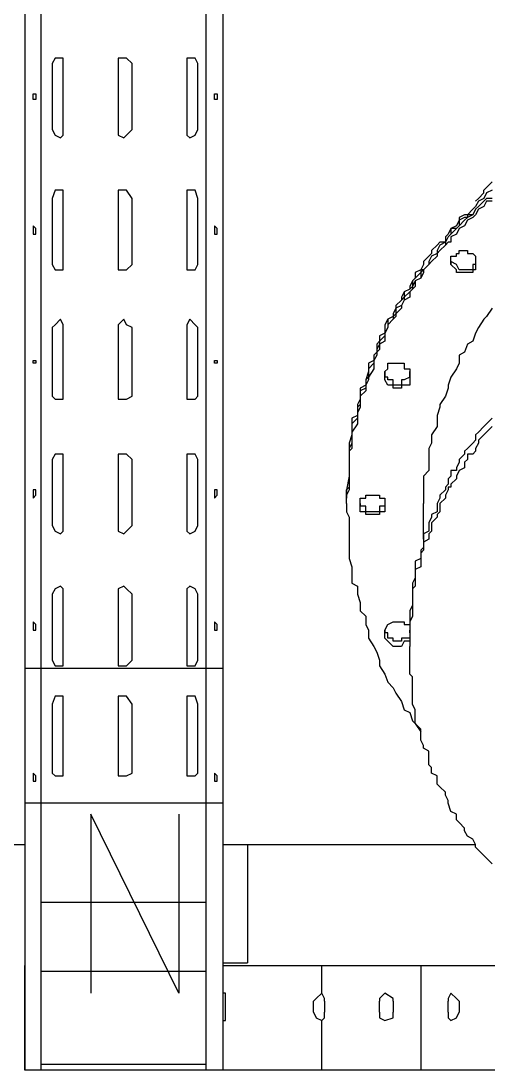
# Model space of a CAD drawing. Header units: millimetres. Extents: x 37084 to 180780, y -153145 to -16322.
# Drawn here: x 75122 to 75475, y -116957 to -116164 of the extents above; entities that cross this region are included whole.
import ezdxf

# ---------------------------------------------------------------- set-up
doc = ezdxf.new("R2010")
doc.units = ezdxf.units.MM
doc.header["$MEASUREMENT"] = 0
doc.linetypes.add('CONTINU', pattern=[0])
doc.layers.add('00', color=5, linetype='Continuous', lineweight=9)

# ---------------------------------------------------------------- blocks, each defined once
blk = doc.blocks.new('MBA')
at = {"color": 0, "linetype": 'ByBlock', "lineweight": 25}
for points in [[(1957623.52, 284931.02), (1957623.52, 285952.38)], [(1957636, 285948.22), (1957636, 284931.02)], [(1957486.23, 285842.13), (1957486.23, 284931.02), (1957486.23, 285010.06)], [(1957498.71, 284931.02), (1957498.71, 285846.29)], [(1957827.38, 285588.35), (1957829.46, 285590.43), (1957833.62, 285594.59), (1957833.62, 285596.67), (1957835.7, 285598.75), (1957839.86, 285602.91)], [(1957515.35, 285692.36), (1957515.35, 285696.52), (1957513.27, 285696.52), (1957509.11, 285696.52), (1957507.03, 285692.36)], [(1957507.03, 285692.36), (1957507.03, 285642.43)], [(1957515.35, 285642.43), (1957515.35, 285692.36)], [(1957567.36, 285692.36), (1957563.2, 285696.52), (1957561.12, 285696.52), (1957556.95, 285696.52), (1957556.95, 285692.36)], [(1957556.95, 285692.36), (1957556.95, 285642.43)], [(1957567.36, 285642.43), (1957567.36, 285692.36)], [(1957617.28, 285692.36), (1957615.2, 285696.52), (1957611.04, 285696.52), (1957608.96, 285696.52), (1957608.96, 285692.36)], [(1957608.96, 285692.36), (1957608.96, 285642.43)], [(1957617.28, 285642.43), (1957617.28, 285692.36)], [(1957494.55, 285669.47), (1957494.55, 285665.31), (1957492.47, 285665.31), (1957492.47, 285669.47), (1957494.55, 285669.47)], [(1957631.84, 285669.47), (1957631.84, 285665.31), (1957629.76, 285665.31), (1957629.76, 285669.47), (1957631.84, 285669.47)], [(1957839.86, 285590.43), (1957835.7, 285590.43), (1957833.62, 285588.35), (1957829.46, 285584.19), (1957827.38, 285582.11), (1957825.3, 285577.95), (1957821.14, 285575.87), (1957819.05, 285575.87), (1957814.89, 285573.79), (1957814.89, 285569.63), (1957812.81, 285567.55), (1957808.65, 285563.39), (1957806.57, 285561.31), (1957804.49, 285557.15), (1957804.49, 285555.07), (1957800.33, 285550.91), (1957798.25, 285548.82), (1957794.09, 285546.74), (1957792.01, 285542.58), (1957792.01, 285540.5), (1957787.85, 285536.34), (1957785.77, 285534.26), (1957785.77, 285530.1), (1957781.61, 285528.02), (1957779.53, 285523.86), (1957779.53, 285521.78), (1957777.45, 285519.7), (1957773.29, 285515.54), (1957773.29, 285513.46), (1957771.21, 285509.3), (1957767.05, 285507.22), (1957767.05, 285503.06), (1957764.97, 285500.98), (1957764.97, 285498.9), (1957760.81, 285494.74), (1957760.81, 285492.66), (1957758.73, 285488.5), (1957758.73, 285482.26), (1957754.57, 285480.18), (1957754.57, 285476.02), (1957752.49, 285473.94), (1957752.49, 285471.86), (1957750.41, 285467.7), (1957750.41, 285465.62), (1957746.25, 285461.46), (1957746.25, 285455.22), (1957746.25, 285453.14), (1957744.17, 285448.98), (1957744.17, 285446.9), (1957740.01, 285444.82), (1957740.01, 285440.66), (1957740.01, 285434.42), (1957737.93, 285432.34), (1957737.93, 285428.18), (1957737.93, 285426.1), (1957737.93, 285424.02), (1957733.77, 285419.86), (1957733.77, 285413.61), (1957733.77, 285411.53), (1957733.77, 285407.37), (1957733.77, 285405.29), (1957731.69, 285401.13), (1957731.69, 285396.97), (1957731.69, 285392.81), (1957731.69, 285390.73), (1957731.69, 285386.57), (1957731.69, 285384.49), (1957731.69, 285378.25), (1957731.69, 285374.09), (1957731.69, 285372.01), (1957729.61, 285369.93), (1957729.61, 285365.77)], [(1957839.86, 285596.67), (1957835.7, 285594.59), (1957833.62, 285590.43), (1957829.46, 285588.35), (1957827.38, 285584.19), (1957825.3, 285582.11), (1957821.14, 285577.95), (1957819.05, 285577.95), (1957814.89, 285575.87), (1957814.89, 285573.79), (1957812.81, 285569.63), (1957808.65, 285567.55), (1957806.57, 285563.39), (1957804.49, 285561.31), (1957804.49, 285557.15), (1957800.33, 285557.15), (1957798.25, 285555.07), (1957794.09, 285550.91), (1957794.09, 285548.82), (1957792.01, 285546.74), (1957787.85, 285542.58), (1957787.85, 285540.5), (1957785.77, 285536.34), (1957781.61, 285534.26), (1957781.61, 285530.1), (1957779.53, 285528.02), (1957777.45, 285523.86), (1957777.45, 285521.78), (1957773.29, 285519.7), (1957771.21, 285515.54), (1957771.21, 285513.46), (1957767.05, 285509.3), (1957767.05, 285507.22), (1957764.97, 285503.06), (1957764.97, 285500.98), (1957760.81, 285498.9), (1957758.73, 285494.74), (1957758.73, 285488.5), (1957754.57, 285486.42), (1957754.57, 285482.26), (1957752.49, 285480.18), (1957752.49, 285476.02), (1957752.49, 285473.94), (1957750.41, 285471.86), (1957750.41, 285467.7), (1957746.25, 285465.62), (1957746.25, 285461.46), (1957746.25, 285455.22), (1957744.17, 285453.14), (1957744.17, 285448.98), (1957740.01, 285446.9), (1957740.01, 285444.82), (1957740.01, 285440.66), (1957740.01, 285438.58), (1957737.93, 285434.42), (1957737.93, 285428.18), (1957737.93, 285426.1), (1957733.77, 285424.02), (1957733.77, 285419.86), (1957733.77, 285417.77), (1957733.77, 285413.61), (1957733.77, 285411.53), (1957731.69, 285405.29), (1957731.69, 285401.13), (1957731.69, 285399.05), (1957731.69, 285396.97), (1957731.69, 285392.81), (1957731.69, 285390.73), (1957731.69, 285386.57), (1957731.69, 285380.33)], [(1957839.86, 285590.43), (1957835.7, 285590.43), (1957833.62, 285588.35), (1957829.46, 285584.19), (1957827.38, 285582.11), (1957825.3, 285577.95), (1957821.14, 285577.95), (1957821.14, 285575.87), (1957819.05, 285573.79), (1957814.89, 285569.63), (1957812.81, 285567.55), (1957808.65, 285567.55), (1957808.65, 285563.39), (1957806.57, 285561.31), (1957804.49, 285557.15), (1957800.33, 285555.07), (1957798.25, 285550.91), (1957798.25, 285548.82), (1957794.09, 285546.74), (1957792.01, 285542.58), (1957792.01, 285540.5), (1957787.85, 285536.34), (1957785.77, 285536.34), (1957785.77, 285534.26), (1957781.61, 285530.1), (1957779.53, 285528.02), (1957779.53, 285523.86), (1957777.45, 285521.78), (1957773.29, 285519.7), (1957773.29, 285515.54), (1957771.21, 285513.46), (1957767.05, 285509.3), (1957767.05, 285507.22), (1957764.97, 285503.06), (1957764.97, 285500.98), (1957760.81, 285498.9), (1957760.81, 285492.66), (1957758.73, 285488.5), (1957758.73, 285486.42), (1957754.57, 285482.26), (1957754.57, 285480.18), (1957752.49, 285476.02), (1957752.49, 285473.94), (1957750.41, 285471.86), (1957750.41, 285467.7), (1957750.41, 285465.62), (1957746.25, 285461.46), (1957746.25, 285459.38), (1957744.17, 285453.14), (1957744.17, 285448.98), (1957744.17, 285446.9), (1957740.01, 285444.82), (1957740.01, 285440.66), (1957740.01, 285438.58), (1957737.93, 285434.42), (1957737.93, 285432.34), (1957737.93, 285426.1), (1957737.93, 285424.02), (1957733.77, 285419.86), (1957733.77, 285417.77), (1957733.77, 285413.61), (1957733.77, 285411.53), (1957733.77, 285405.29), (1957731.69, 285401.13), (1957731.69, 285399.05), (1957731.69, 285396.97), (1957731.69, 285392.81), (1957731.69, 285390.73), (1957731.69, 285386.57), (1957731.69, 285380.33)], [(1957839.86, 285588.35), (1957835.7, 285588.35), (1957833.62, 285584.19), (1957829.46, 285582.11), (1957827.38, 285577.95), (1957825.3, 285575.87), (1957821.14, 285573.79), (1957819.05, 285569.63), (1957814.89, 285567.55), (1957812.81, 285563.39), (1957808.65, 285561.31), (1957808.65, 285557.15), (1957806.57, 285557.15), (1957804.49, 285555.07), (1957800.33, 285550.91), (1957798.25, 285548.82), (1957798.25, 285546.74), (1957794.09, 285542.58), (1957792.01, 285540.5), (1957787.85, 285536.34), (1957787.85, 285534.26), (1957785.77, 285530.1), (1957781.61, 285528.02), (1957781.61, 285523.86), (1957779.53, 285521.78), (1957777.45, 285519.7), (1957777.45, 285515.54), (1957773.29, 285513.46), (1957771.21, 285509.3), (1957771.21, 285507.22), (1957767.05, 285503.06), (1957767.05, 285500.98), (1957764.97, 285498.9), (1957760.81, 285494.74), (1957760.81, 285492.66), (1957758.73, 285488.5), (1957758.73, 285482.26), (1957754.57, 285480.18), (1957754.57, 285476.02), (1957752.49, 285473.94), (1957752.49, 285471.86), (1957750.41, 285467.7), (1957750.41, 285465.62), (1957750.41, 285461.46), (1957746.25, 285455.22), (1957746.25, 285453.14), (1957744.17, 285448.98), (1957744.17, 285446.9), (1957744.17, 285444.82), (1957740.01, 285440.66), (1957740.01, 285438.58), (1957740.01, 285432.34), (1957737.93, 285428.18), (1957737.93, 285426.1), (1957737.93, 285424.02), (1957737.93, 285419.86), (1957733.77, 285413.61), (1957733.77, 285411.53), (1957733.77, 285407.37), (1957733.77, 285405.29), (1957733.77, 285401.13), (1957731.69, 285399.05), (1957731.69, 285392.81), (1957731.69, 285390.73), (1957731.69, 285386.57), (1957731.69, 285384.49), (1957731.69, 285380.33), (1957731.69, 285374.09), (1957731.69, 285372.01), (1957731.69, 285369.93), (1957729.61, 285365.77)], [(1957507.03, 285642.43), (1957509.11, 285638.27), (1957513.27, 285636.19), (1957515.35, 285638.27), (1957515.35, 285642.43)], [(1957556.95, 285642.43), (1957556.95, 285638.27), (1957561.12, 285636.19), (1957563.2, 285638.27), (1957567.36, 285642.43)], [(1957608.96, 285642.43), (1957608.96, 285638.27), (1957611.04, 285636.19), (1957615.2, 285638.27), (1957617.28, 285642.43)], [(1957515.35, 285590.43), (1957515.35, 285596.67), (1957513.27, 285596.67), (1957509.11, 285596.67), (1957507.03, 285590.43)], [(1957567.36, 285590.43), (1957563.2, 285596.67), (1957561.12, 285596.67), (1957556.95, 285596.67), (1957556.95, 285590.43)], [(1957617.28, 285590.43), (1957615.2, 285596.67), (1957611.04, 285596.67), (1957608.96, 285596.67), (1957608.96, 285590.43)], [(1957839.86, 285507.22), (1957835.7, 285500.98), (1957833.62, 285498.9), (1957829.46, 285492.66), (1957827.38, 285488.5), (1957825.3, 285482.26), (1957821.14, 285480.18), (1957819.05, 285473.94), (1957814.89, 285471.86), (1957814.89, 285465.62), (1957812.81, 285461.46), (1957808.65, 285455.22), (1957806.57, 285448.98), (1957806.57, 285446.9), (1957804.49, 285440.66), (1957800.33, 285434.42), (1957800.33, 285432.34), (1957798.25, 285426.1), (1957798.25, 285419.86), (1957798.25, 285417.77), (1957794.09, 285411.53), (1957794.09, 285405.29), (1957792.01, 285401.13), (1957792.01, 285396.97), (1957792.01, 285390.73), (1957792.01, 285384.49), (1957787.85, 285380.33), (1957787.85, 285374.09), (1957787.85, 285369.93), (1957787.85, 285363.69), (1957787.85, 285359.53)], [(1957507.03, 285590.43), (1957507.03, 285540.5)], [(1957515.35, 285540.5), (1957515.35, 285590.43)], [(1957556.95, 285590.43), (1957556.95, 285540.5)], [(1957567.36, 285540.5), (1957567.36, 285590.43)], [(1957608.96, 285590.43), (1957608.96, 285540.5)], [(1957617.28, 285540.5), (1957617.28, 285590.43)], [(1957492.47, 285567.55), (1957492.47, 285563.39), (1957494.55, 285563.39), (1957494.55, 285567.55), (1957492.47, 285569.63), (1957492.47, 285567.55)], [(1957629.76, 285567.55), (1957629.76, 285563.39), (1957631.84, 285563.39), (1957631.84, 285567.55), (1957629.76, 285569.63), (1957629.76, 285567.55)], [(1957808.65, 285542.58), (1957808.65, 285546.74), (1957812.81, 285546.74), (1957812.81, 285548.82), (1957814.89, 285548.82), (1957814.89, 285550.91), (1957819.05, 285550.91), (1957821.14, 285550.91), (1957821.14, 285548.82), (1957825.3, 285548.82), (1957827.38, 285546.74), (1957827.38, 285542.58)], [(1957507.03, 285540.5), (1957509.11, 285536.34), (1957513.27, 285536.34), (1957515.35, 285536.34), (1957515.35, 285540.5)], [(1957556.95, 285540.5), (1957556.95, 285536.34), (1957561.12, 285536.34), (1957563.2, 285536.34), (1957567.36, 285540.5)], [(1957608.96, 285540.5), (1957608.96, 285536.34), (1957611.04, 285536.34), (1957615.2, 285536.34), (1957617.28, 285540.5)], [(1957808.65, 285542.58), (1957808.65, 285540.5)], [(1957827.38, 285542.58), (1957827.38, 285540.5), (1957825.3, 285540.5), (1957825.3, 285536.34), (1957821.14, 285536.34), (1957819.05, 285536.34), (1957814.89, 285536.34), (1957812.81, 285540.5), (1957808.65, 285542.58)], [(1957827.38, 285542.58), (1957827.38, 285540.5), (1957827.38, 285536.34), (1957825.3, 285536.34), (1957825.3, 285534.26), (1957821.14, 285534.26), (1957819.05, 285534.26), (1957814.89, 285534.26), (1957812.81, 285534.26), (1957812.81, 285536.34), (1957808.65, 285540.5), (1957808.65, 285542.58)], [(1957827.38, 285542.58), (1957827.38, 285540.5)], [(1957839.86, 285424.02), (1957835.7, 285419.86), (1957833.62, 285417.77), (1957829.46, 285413.61), (1957827.38, 285411.53), (1957827.38, 285407.37), (1957825.3, 285405.29), (1957821.14, 285401.13), (1957819.05, 285399.05), (1957819.05, 285396.97), (1957814.89, 285392.81), (1957814.89, 285390.73), (1957812.81, 285386.57), (1957812.81, 285384.49), (1957808.65, 285384.49), (1957808.65, 285380.33), (1957806.57, 285378.25), (1957806.57, 285374.09), (1957804.49, 285372.01), (1957804.49, 285369.93), (1957800.33, 285365.77), (1957800.33, 285363.69), (1957798.25, 285359.53), (1957798.25, 285357.45), (1957798.25, 285353.29), (1957794.09, 285351.21), (1957794.09, 285349.13), (1957792.01, 285344.97), (1957792.01, 285342.89), (1957792.01, 285338.73), (1957787.85, 285336.65), (1957787.85, 285332.49), (1957787.85, 285330.41), (1957787.85, 285326.25), (1957785.77, 285324.17), (1957785.77, 285322.09), (1957785.77, 285317.93), (1957781.61, 285315.85), (1957781.61, 285311.69), (1957781.61, 285309.61), (1957781.61, 285305.45), (1957781.61, 285303.37), (1957779.53, 285299.21), (1957779.53, 285297.13), (1957779.53, 285295.05), (1957779.53, 285290.89), (1957779.53, 285288.81), (1957779.53, 285284.64), (1957779.53, 285282.56), (1957777.45, 285278.4), (1957777.45, 285276.32), (1957777.45, 285274.24), (1957777.45, 285270.08), (1957777.45, 285268), (1957777.45, 285263.84), (1957777.45, 285261.76), (1957777.45, 285257.6)], [(1957839.86, 285417.77), (1957835.7, 285413.61), (1957833.62, 285411.53), (1957829.46, 285407.37), (1957829.46, 285405.29), (1957827.38, 285401.13), (1957827.38, 285399.05), (1957825.3, 285396.97), (1957821.14, 285396.97), (1957821.14, 285392.81), (1957819.05, 285390.73), (1957819.05, 285386.57), (1957814.89, 285384.49), (1957812.81, 285380.33), (1957812.81, 285378.25), (1957808.65, 285374.09), (1957808.65, 285372.01), (1957806.57, 285372.01), (1957806.57, 285369.93), (1957804.49, 285365.77), (1957804.49, 285363.69), (1957800.33, 285359.53), (1957800.33, 285357.45), (1957800.33, 285353.29), (1957798.25, 285351.21), (1957798.25, 285349.13), (1957794.09, 285344.97), (1957794.09, 285342.89), (1957794.09, 285338.73), (1957792.01, 285336.65), (1957792.01, 285332.49), (1957787.85, 285330.41), (1957787.85, 285326.25), (1957787.85, 285324.17), (1957785.77, 285322.09), (1957785.77, 285317.93), (1957785.77, 285315.85), (1957785.77, 285311.69), (1957781.61, 285309.61), (1957781.61, 285305.45), (1957781.61, 285303.37), (1957781.61, 285299.21), (1957781.61, 285297.13), (1957779.53, 285295.05), (1957779.53, 285288.81), (1957779.53, 285284.64), (1957779.53, 285282.56), (1957779.53, 285278.4), (1957779.53, 285276.32), (1957779.53, 285274.24), (1957777.45, 285270.08), (1957777.45, 285268), (1957777.45, 285263.84), (1957777.45, 285261.76)], [(1957515.35, 285492.66), (1957515.35, 285494.74), (1957513.27, 285498.9), (1957509.11, 285494.74), (1957507.03, 285492.66)], [(1957567.36, 285492.66), (1957563.2, 285494.74), (1957561.12, 285498.9), (1957556.95, 285494.74), (1957556.95, 285492.66)], [(1957617.28, 285492.66), (1957615.2, 285494.74), (1957611.04, 285498.9), (1957608.96, 285494.74), (1957608.96, 285492.66)], [(1957507.03, 285492.66), (1957507.03, 285440.66)], [(1957515.35, 285440.66), (1957515.35, 285492.66)], [(1957556.95, 285492.66), (1957556.95, 285440.66)], [(1957567.36, 285440.66), (1957567.36, 285492.66)], [(1957608.96, 285492.66), (1957608.96, 285440.66)], [(1957617.28, 285440.66), (1957617.28, 285492.66)], [(1957494.55, 285467.7), (1957494.55, 285465.62), (1957492.47, 285465.62), (1957492.47, 285467.7), (1957494.55, 285467.7)], [(1957631.84, 285467.7), (1957631.84, 285465.62), (1957629.76, 285465.62), (1957629.76, 285467.7), (1957631.84, 285467.7)], [(1957758.73, 285459.38), (1957760.81, 285461.46), (1957760.81, 285465.62), (1957764.97, 285465.62), (1957767.05, 285465.62), (1957771.21, 285465.62), (1957773.29, 285465.62), (1957773.29, 285461.46), (1957777.45, 285461.46), (1957777.45, 285459.38)], [(1957758.73, 285459.38), (1957758.73, 285455.22)], [(1957777.45, 285459.38), (1957777.45, 285455.22), (1957773.29, 285453.14), (1957771.21, 285453.14), (1957771.21, 285448.98), (1957767.05, 285448.98), (1957764.97, 285448.98), (1957764.97, 285453.14), (1957760.81, 285453.14), (1957760.81, 285455.22), (1957758.73, 285455.22), (1957758.73, 285459.38)], [(1957777.45, 285455.22), (1957777.45, 285459.38)], [(1957777.45, 285455.22), (1957777.45, 285453.14), (1957777.45, 285448.98), (1957773.29, 285448.98), (1957771.21, 285448.98), (1957771.21, 285446.9), (1957767.05, 285446.9), (1957764.97, 285446.9), (1957764.97, 285448.98), (1957760.81, 285448.98), (1957758.73, 285453.14), (1957758.73, 285455.22)], [(1957507.03, 285440.66), (1957509.11, 285438.58), (1957513.27, 285438.58), (1957515.35, 285438.58), (1957515.35, 285440.66)], [(1957556.95, 285440.66), (1957556.95, 285438.58), (1957561.12, 285438.58), (1957563.2, 285438.58), (1957567.36, 285440.66)], [(1957608.96, 285440.66), (1957608.96, 285438.58), (1957611.04, 285438.58), (1957615.2, 285438.58), (1957617.28, 285440.66)], [(1957515.35, 285392.81), (1957515.35, 285396.97), (1957513.27, 285396.97), (1957509.11, 285396.97), (1957507.03, 285392.81)], [(1957567.36, 285392.81), (1957563.2, 285396.97), (1957561.12, 285396.97), (1957556.95, 285396.97), (1957556.95, 285392.81)], [(1957617.28, 285392.81), (1957615.2, 285396.97), (1957611.04, 285396.97), (1957608.96, 285396.97), (1957608.96, 285392.81)], [(1957507.03, 285392.81), (1957507.03, 285342.89)], [(1957515.35, 285342.89), (1957515.35, 285392.81)], [(1957556.95, 285392.81), (1957556.95, 285342.89)], [(1957567.36, 285342.89), (1957567.36, 285392.81)], [(1957608.96, 285392.81), (1957608.96, 285342.89)], [(1957617.28, 285342.89), (1957617.28, 285392.81)], [(1957731.69, 285380.33), (1957729.61, 285369.93)], [(1957731.69, 285380.33), (1957729.61, 285369.93)], [(1957492.47, 285365.77), (1957492.47, 285363.69), (1957494.55, 285365.77), (1957494.55, 285369.93), (1957492.47, 285369.93), (1957492.47, 285365.77)], [(1957629.76, 285365.77), (1957629.76, 285363.69), (1957631.84, 285365.77), (1957631.84, 285369.93), (1957629.76, 285369.93), (1957629.76, 285365.77)], [(1957729.61, 285363.69), (1957729.61, 285365.77), (1957729.61, 285369.93)], [(1957729.61, 285369.93), (1957729.61, 285365.77), (1957729.61, 285363.69)], [(1957729.61, 285359.53), (1957729.61, 285363.69), (1957729.61, 285365.77)], [(1957740.01, 285359.53), (1957740.01, 285363.69), (1957744.17, 285363.69), (1957744.17, 285365.77), (1957746.25, 285365.77), (1957750.41, 285365.77), (1957752.49, 285365.77), (1957754.57, 285365.77), (1957754.57, 285363.69), (1957758.73, 285363.69), (1957758.73, 285359.53)], [(1957729.61, 285359.53), (1957729.61, 285353.29), (1957731.69, 285349.13), (1957731.69, 285342.89), (1957731.69, 285336.65), (1957731.69, 285330.41), (1957731.69, 285324.17), (1957731.69, 285317.93), (1957733.77, 285311.69), (1957733.77, 285305.45), (1957733.77, 285299.21), (1957737.93, 285297.13), (1957737.93, 285290.89), (1957740.01, 285284.64), (1957740.01, 285278.4), (1957744.17, 285274.24), (1957744.17, 285268), (1957746.25, 285263.84), (1957746.25, 285257.6), (1957750.41, 285251.36), (1957752.49, 285247.2), (1957754.57, 285240.96), (1957754.57, 285236.8), (1957758.73, 285230.56), (1957760.81, 285224.32), (1957764.97, 285220.16), (1957767.05, 285216), (1957771.21, 285209.76), (1957773.29, 285203.52), (1957777.45, 285201.44), (1957779.53, 285195.2), (1957781.61, 285193.12), (1957785.77, 285186.88)], [(1957740.01, 285359.53), (1957740.01, 285357.45)], [(1957758.73, 285359.53), (1957758.73, 285357.45), (1957754.57, 285357.45), (1957754.57, 285353.29), (1957752.49, 285353.29), (1957750.41, 285353.29), (1957746.25, 285353.29), (1957744.17, 285353.29), (1957744.17, 285357.45), (1957740.01, 285357.45), (1957740.01, 285359.53)], [(1957758.73, 285359.53), (1957758.73, 285357.45), (1957758.73, 285353.29), (1957754.57, 285353.29), (1957754.57, 285351.21), (1957752.49, 285351.21), (1957750.41, 285351.21), (1957746.25, 285351.21), (1957744.17, 285351.21), (1957744.17, 285353.29), (1957740.01, 285353.29), (1957740.01, 285357.45), (1957740.01, 285359.53)], [(1957758.73, 285359.53), (1957758.73, 285357.45)], [(1957787.85, 285332.49), (1957787.85, 285359.53)], [(1957507.03, 285342.89), (1957509.11, 285338.73), (1957513.27, 285336.65), (1957515.35, 285338.73), (1957515.35, 285342.89)], [(1957556.95, 285342.89), (1957556.95, 285338.73), (1957561.12, 285336.65), (1957563.2, 285338.73), (1957567.36, 285342.89)], [(1957608.96, 285342.89), (1957608.96, 285338.73), (1957611.04, 285336.65), (1957615.2, 285338.73), (1957617.28, 285342.89)], [(1957515.35, 285290.89), (1957515.35, 285295.05), (1957513.27, 285297.13), (1957509.11, 285295.05), (1957507.03, 285290.89)], [(1957567.36, 285290.89), (1957563.2, 285295.05), (1957561.12, 285297.13), (1957556.95, 285295.05), (1957556.95, 285290.89)], [(1957617.28, 285290.89), (1957615.2, 285295.05), (1957611.04, 285297.13), (1957608.96, 285295.05), (1957608.96, 285290.89)], [(1957507.03, 285290.89), (1957507.03, 285240.96)], [(1957515.35, 285240.96), (1957515.35, 285290.89)], [(1957556.95, 285290.89), (1957556.95, 285240.96)], [(1957567.36, 285240.96), (1957567.36, 285290.89)], [(1957608.96, 285290.89), (1957608.96, 285240.96)], [(1957617.28, 285240.96), (1957617.28, 285290.89)], [(1957492.47, 285268), (1957492.47, 285263.84), (1957494.55, 285263.84), (1957494.55, 285268), (1957492.47, 285270.08), (1957492.47, 285268)], [(1957629.76, 285268), (1957629.76, 285263.84), (1957631.84, 285263.84), (1957631.84, 285268), (1957629.76, 285270.08), (1957629.76, 285268)], [(1957758.73, 285263.84), (1957760.81, 285268), (1957764.97, 285270.08), (1957767.05, 285270.08), (1957771.21, 285270.08), (1957773.29, 285270.08), (1957773.29, 285268), (1957777.45, 285268), (1957777.45, 285263.84)], [(1957758.73, 285263.84), (1957758.73, 285261.76)], [(1957777.45, 285263.84), (1957777.45, 285261.76), (1957777.45, 285257.6), (1957773.29, 285257.6), (1957771.21, 285257.6), (1957771.21, 285255.52), (1957767.05, 285255.52), (1957764.97, 285255.52), (1957764.97, 285257.6), (1957760.81, 285257.6), (1957760.81, 285261.76), (1957758.73, 285261.76), (1957758.73, 285263.84)], [(1957777.45, 285261.76), (1957777.45, 285257.6), (1957777.45, 285255.52), (1957773.29, 285255.52), (1957771.21, 285251.36), (1957767.05, 285251.36), (1957764.97, 285251.36), (1957760.81, 285255.52), (1957758.73, 285257.6), (1957758.73, 285261.76)], [(1957777.45, 285261.76), (1957777.45, 285263.84)], [(1957777.45, 285261.76), (1957777.45, 285257.6)], [(1957777.45, 285257.6), (1957777.45, 285251.36)], [(1957777.45, 285257.6), (1957777.45, 285251.36)], [(1957839.86, 285087.03), (1957835.7, 285091.19), (1957833.62, 285093.27), (1957829.46, 285097.43), (1957827.38, 285099.51), (1957827.38, 285101.59), (1957825.3, 285105.75), (1957821.14, 285107.83), (1957819.05, 285111.99), (1957819.05, 285114.07), (1957814.89, 285118.23), (1957812.81, 285120.31), (1957812.81, 285124.47), (1957808.65, 285126.55), (1957806.57, 285132.79), (1957806.57, 285134.87), (1957804.49, 285139.03), (1957804.49, 285141.11), (1957800.33, 285145.27), (1957798.25, 285147.35), (1957798.25, 285153.59), (1957794.09, 285155.67), (1957794.09, 285159.84), (1957792.01, 285161.92), (1957792.01, 285166.08), (1957792.01, 285172.32), (1957787.85, 285174.4), (1957787.85, 285176.48), (1957785.77, 285180.64), (1957785.77, 285186.88), (1957785.77, 285188.96), (1957781.61, 285193.12), (1957781.61, 285195.2), (1957781.61, 285201.44), (1957781.61, 285203.52), (1957779.53, 285207.68), (1957779.53, 285213.92), (1957779.53, 285216), (1957779.53, 285220.16), (1957779.53, 285222.24), (1957779.53, 285228.48), (1957777.45, 285230.56), (1957777.45, 285234.72), (1957777.45, 285240.96), (1957777.45, 285243.04), (1957777.45, 285247.2), (1957777.45, 285251.36)], [(1957507.03, 285240.96), (1957509.11, 285236.8), (1957513.27, 285236.8), (1957515.35, 285236.8), (1957515.35, 285240.96)], [(1957556.95, 285240.96), (1957556.95, 285236.8), (1957561.12, 285236.8), (1957563.2, 285236.8), (1957567.36, 285240.96)], [(1957608.96, 285240.96), (1957608.96, 285236.8), (1957611.04, 285236.8), (1957615.2, 285236.8), (1957617.28, 285240.96)], [(1957636, 285234.72), (1957486.23, 285234.72)], [(1957515.35, 285207.68), (1957515.35, 285213.92), (1957513.27, 285213.92), (1957509.11, 285213.92), (1957507.03, 285207.68)], [(1957567.36, 285207.68), (1957563.2, 285213.92), (1957561.12, 285213.92), (1957556.95, 285213.92), (1957556.95, 285207.68)], [(1957617.28, 285207.68), (1957615.2, 285213.92), (1957611.04, 285213.92), (1957608.96, 285213.92), (1957608.96, 285207.68)], [(1957507.03, 285207.68), (1957507.03, 285155.67)], [(1957515.35, 285155.67), (1957515.35, 285207.68)], [(1957556.95, 285207.68), (1957556.95, 285155.67)], [(1957567.36, 285155.67), (1957567.36, 285207.68)], [(1957608.96, 285207.68), (1957608.96, 285155.67)], [(1957617.28, 285155.67), (1957617.28, 285207.68)], [(1957492.47, 285153.59), (1957492.47, 285149.43), (1957494.55, 285149.43), (1957494.55, 285153.59), (1957492.47, 285155.67), (1957492.47, 285153.59)], [(1957507.03, 285155.67), (1957509.11, 285153.59), (1957513.27, 285153.59), (1957515.35, 285153.59), (1957515.35, 285155.67)], [(1957556.95, 285155.67), (1957556.95, 285153.59), (1957561.12, 285153.59), (1957563.2, 285153.59), (1957567.36, 285155.67)], [(1957608.96, 285155.67), (1957608.96, 285153.59), (1957611.04, 285153.59), (1957615.2, 285153.59), (1957617.28, 285155.67)], [(1957629.76, 285153.59), (1957629.76, 285149.43), (1957631.84, 285149.43), (1957631.84, 285153.59), (1957629.76, 285155.67), (1957629.76, 285153.59)], [(1957636, 285132.79), (1957486.23, 285132.79)], [(1957602.72, 285124.47), (1957602.72, 284989.26), (1957536.15, 285124.47), (1957536.15, 284989.26)], [(1957186.69, 285101.59), (1957486.23, 285101.59)], [(1957636, 285101.59), (1957827.38, 285101.59)], [(1957654.72, 285101.59), (1957654.72, 285012.14)], [(1957498.71, 285057.91), (1957623.52, 285057.91)], [(1957486.23, 285010.06), (1957486.23, 285005.9)], [(1957636, 285012.14), (1957654.72, 285012.14)], [(1957636, 285010.06), (1957889.78, 285010.06)], [(1957710.89, 284989.26), (1957710.89, 285010.06)], [(1957785.77, 285010.06), (1957785.77, 284931.02)], [(1957498.71, 285005.9), (1957623.52, 285005.9)], [(1957638.08, 284983.02), (1957638.08, 284985.1), (1957638.08, 284989.26), (1957636, 284989.26)], [(1957638.08, 284974.7), (1957638.08, 284983.02)], [(1957712.97, 284983.02), (1957712.97, 284985.1), (1957710.89, 284989.26), (1957706.73, 284985.1), (1957704.65, 284983.02)], [(1957704.65, 284974.7), (1957704.65, 284983.02)], [(1957712.97, 284983.02), (1957712.97, 284974.7)], [(1957764.97, 284983.02), (1957764.97, 284985.1), (1957758.73, 284989.26), (1957754.57, 284985.1), (1957754.57, 284983.02)], [(1957754.57, 284974.7), (1957754.57, 284983.02)], [(1957764.97, 284983.02), (1957764.97, 284974.7)], [(1957814.89, 284983.02), (1957812.81, 284985.1), (1957808.65, 284989.26), (1957806.57, 284985.1), (1957806.57, 284983.02)], [(1957806.57, 284974.7), (1957806.57, 284983.02)], [(1957814.89, 284983.02), (1957814.89, 284974.7)], [(1957636, 284968.46), (1957638.08, 284968.46), (1957638.08, 284970.54), (1957638.08, 284974.7)], [(1957704.65, 284974.7), (1957706.73, 284970.54), (1957710.89, 284968.46), (1957712.97, 284970.54), (1957712.97, 284974.7)], [(1957710.89, 284931.02), (1957710.89, 284968.46)], [(1957754.57, 284974.7), (1957754.57, 284970.54), (1957758.73, 284968.46), (1957764.97, 284970.54), (1957764.97, 284974.7)], [(1957806.57, 284974.7), (1957806.57, 284970.54), (1957808.65, 284968.46), (1957812.81, 284970.54), (1957814.89, 284974.7)], [(1957623.52, 284935.18), (1957498.71, 284935.18)], [(1957623.52, 284931.02), (1957623.52, 284935.18)], [(1957889.78, 284931.02), (1957486.23, 284931.02)]]:
    blk.add_lwpolyline(points, dxfattribs=at)

msp = doc.modelspace()

# ---------------------------------------------------------------- block references
at = {"layer": '00', "linetype": 'CONTINU', "lineweight": 20}
msp.add_blockref('MBA', (-1882361.32, -401888.42, 0), dxfattribs=at)

doc.saveas('drawing.dxf')
